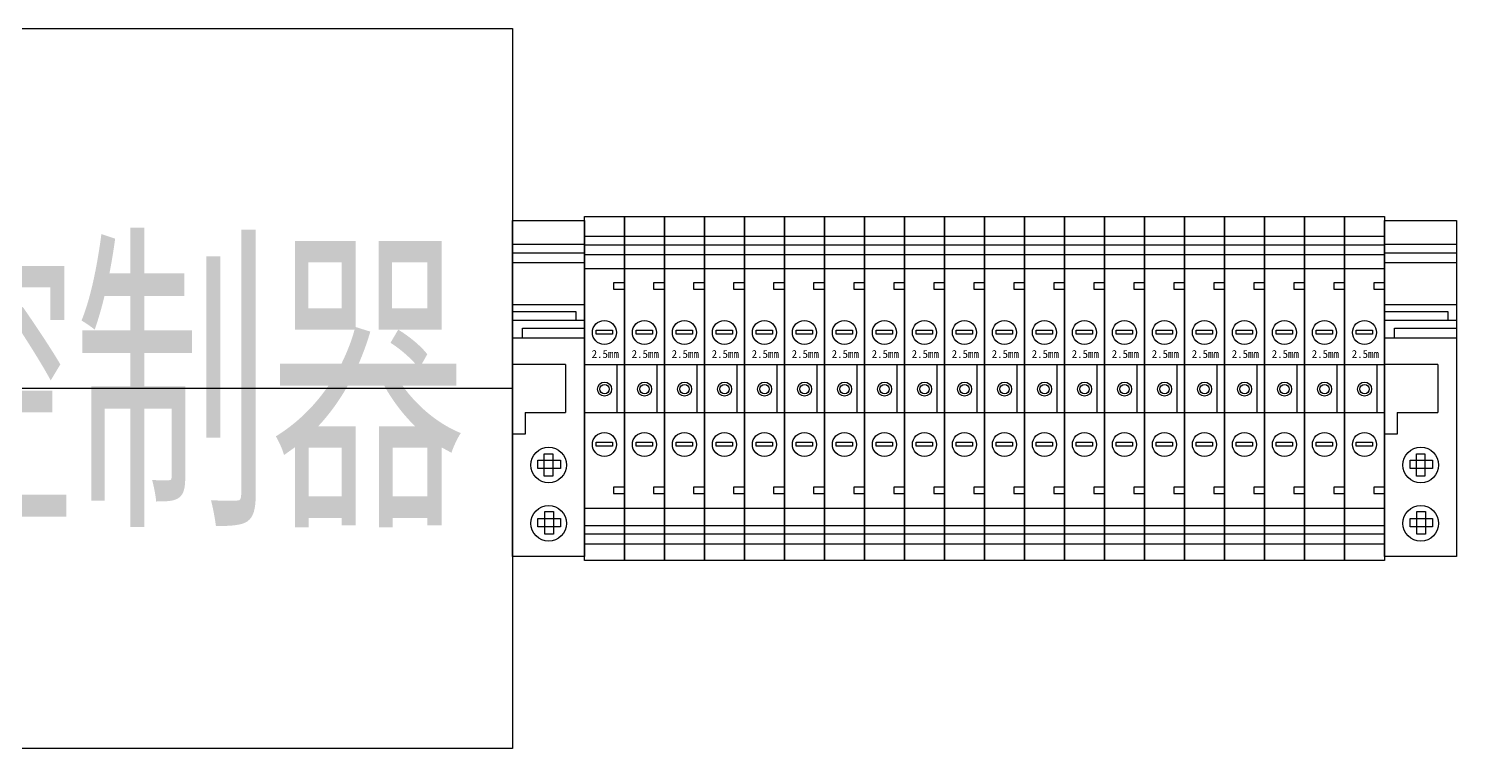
# Model space of a CAD drawing. Extents: x 1639574 to 1640374, y 397700 to 399700.
# Drawn here: x 1639973.7 to 1640152.2, y 398111.8 to 398201.8 of the extents above; entities that cross this region are included whole.
import ezdxf
from ezdxf.enums import TextEntityAlignment as Align

# ---------------------------------------------------------------- set-up
doc = ezdxf.new("R2010")
doc.units = 0
doc.header["$MEASUREMENT"] = 0
doc.layers.add('LY-JS-BJ', color=7, linetype='Continuous')
doc.layers.add('LY-JS-YQJ', color=7, linetype='Continuous')
doc.layers.add('LY-二次控制图', color=7, linetype='Continuous', lineweight=18)
doc.styles.add('宋体', font='', dxfattribs={"width": 0.8, "height": 3.5})
doc.styles.get('宋体').set_extended_font_data('SimSun')

# ---------------------------------------------------------------- blocks, each defined once
blk = doc.blocks.new('A$C182C2388')
at = {"color": 1}
blk.add_line((0, 0), (-130, 0), dxfattribs=at)
at = {"color": 0}
blk.add_lwpolyline([(-130, 45), (0, 45), (0, -45), (-130, -45)], close=True, dxfattribs=at)
at = {"layer": 'LY-JS-BJ', "color": 4, "lineweight": -3, "style": '宋体', "width": 0.6}
blk.add_text('余压控制器', height=30, dxfattribs=at).set_placement((-128.51, 0.91), align=Align.MIDDLE_LEFT)
blk = doc.blocks.new('端子堵头')
at = {"layer": 'LY-JS-YQJ'}
for p, q in [((0, 39.03), (9, 39.03)), ((0, 37.96), (9, 37.96)), ((0, 36.73), (9, 36.73)), ((0, 35), (0, 24)), ((9, 35), (9, 24)), ((9, 34.58), (9, 33.47)), ((0, 31.48), (9, 31.48)), ((7.97, 30.59), (0, 30.59)), ((7.97, 29.53), (7.97, 30.59)), ((0, 29.53), (9, 29.53)), ((1.25, 27.32), (1.25, 28.56)), ((1.25, 28.56), (9, 28.56)), ((0, 27.32), (9, 27.32)), ((6.66, 24), (0, 24)), ((6.66, 24), (6.66, 18)), ((1.59, 18), (1.59, 15.27)), ((1.59, 18), (6.66, 18)), ((1.59, 15.27), (0, 15.27))]:
    blk.add_line(p, q, dxfattribs=at)
for points in [[(0, 42), (9, 42), (9, 0), (0, 0)], [(5.06, 12.84), (5.06, 10.03), (3.99, 10.03), (3.99, 12.84)], [(3.2, 12.05), (6.01, 12.05), (6.01, 10.99), (3.2, 10.99)], [(5.13, 5.6), (5.13, 2.79), (4.06, 2.79), (4.06, 5.6)], [(3.2, 4.76), (6.01, 4.76), (6.01, 3.69), (3.2, 3.69)]]:
    blk.add_lwpolyline(points, close=True, dxfattribs=at)
for centre in [(4.54, 11.43), (4.54, 4.14)]:
    blk.add_circle(centre, 2.23, dxfattribs=at)
blk = doc.blocks.new('UK-2.5 5组')
at = {"layer": 'LY-JS-YQJ'}
for p, q in [((0, 19.03), (5, 19.03)), ((0, 17.96), (5, 17.96)), ((5, 19.03), (10, 19.03)), ((5, 17.96), (10, 17.96)), ((10, 19.03), (15, 19.03)), ((10, 17.96), (15, 17.96)), ((15, 19.03), (20, 19.03)), ((15, 17.96), (20, 17.96)), ((0, 16.73), (5, 16.73)), ((5, 16.73), (10, 16.73)), ((10, 16.73), (15, 16.73)), ((15, 16.73), (20, 16.73)), ((5, 13.21), (3.66, 13.21)), ((3.66, 13.21), (3.66, 12.43)), ((10, 13.21), (8.66, 13.21)), ((8.66, 13.21), (8.66, 12.43)), ((15, 13.21), (13.66, 13.21)), ((13.66, 13.21), (13.66, 12.43)), ((20, 13.21), (18.66, 13.21)), ((18.66, 13.21), (18.66, 12.43)), ((3.66, 12.43), (5, 12.43)), ((5, 12.43), (5, 11.32)), ((8.66, 12.43), (10, 12.43)), ((10, 12.43), (10, 11.32)), ((13.66, 12.43), (15, 12.43)), ((15, 12.43), (15, 11.32)), ((18.66, 12.43), (20, 12.43)), ((0, 3), (5, 3)), ((4.07, 3), (4.07, -3)), ((5, 3), (10, 3)), ((9.07, 3), (9.07, -3)), ((10, 3), (15, 3)), ((14.07, 3), (14.07, -3)), ((15, 3), (20, 3)), ((19.07, 3), (19.07, -3)), ((0, -3), (5, -3)), ((5, -3), (10, -3)), ((10, -3), (15, -3)), ((15, -3), (20, -3)), ((5, -12.33), (3.66, -12.33)), ((3.66, -12.33), (3.66, -13.11)), ((10, -12.33), (8.66, -12.33)), ((8.66, -12.33), (8.66, -13.11)), ((15, -12.33), (13.66, -12.33)), ((13.66, -12.33), (13.66, -13.11)), ((20, -12.33), (18.66, -12.33)), ((18.66, -12.33), (18.66, -13.11)), ((3.66, -13.11), (5, -13.11)), ((8.66, -13.11), (10, -13.11)), ((13.66, -13.11), (15, -13.11)), ((18.66, -13.11), (20, -13.11)), ((0, -17.12), (5, -17.12)), ((5, -17.12), (10, -17.12)), ((10, -17.12), (15, -17.12)), ((15, -17.12), (20, -17.12)), ((0, -18.19), (5, -18.19)), ((0, -19.42), (5, -19.42)), ((5, -18.19), (10, -18.19)), ((5, -19.42), (10, -19.42)), ((10, -18.19), (15, -18.19)), ((10, -19.42), (15, -19.42)), ((15, -18.19), (20, -18.19)), ((15, -19.42), (20, -19.42))]:
    blk.add_line(p, q, dxfattribs=at)
at = {"layer": 'LY-JS-YQJ', "color": 6}
for p, q in [((20, 19.03), (25, 19.03)), ((20, 17.96), (25, 17.96)), ((20, 16.73), (25, 16.73)), ((25, 13.21), (23.66, 13.21)), ((23.66, 13.21), (23.66, 12.43)), ((20, 12.43), (20, 11.32)), ((23.66, 12.43), (25, 12.43)), ((25, 12.43), (25, 11.32)), ((20, 3), (25, 3)), ((24.07, 3), (24.07, -3)), ((20, -3), (25, -3)), ((25, -12.33), (23.66, -12.33)), ((23.66, -12.33), (23.66, -13.11)), ((23.66, -13.11), (25, -13.11)), ((20, -17.12), (25, -17.12)), ((20, -18.19), (25, -18.19)), ((20, -19.42), (25, -19.42))]:
    blk.add_line(p, q, dxfattribs=at)
at = {"layer": 'LY-JS-YQJ'}
for points in [[(0, 21.5), (5, 21.5), (5, -21.5), (0, -21.5)], [(5, 21.5), (10, 21.5), (10, -21.5), (5, -21.5)], [(10, 21.5), (15, 21.5), (15, -21.5), (10, -21.5)], [(15, 21.5), (20, 21.5), (20, -21.5), (15, -21.5)], [(0, 15), (5, 15), (5, -15), (0, -15)], [(5, 15), (10, 15), (10, -15), (5, -15)], [(10, 15), (15, 15), (15, -15), (10, -15)], [(15, 15), (20, 15), (20, -15), (15, -15)], [(1.47, 7.3), (3.53, 7.3), (3.53, 6.79), (1.47, 6.79)], [(6.47, 7.3), (8.53, 7.3), (8.53, 6.79), (6.47, 6.79)], [(11.47, 7.3), (13.53, 7.3), (13.53, 6.79), (11.47, 6.79)], [(16.47, 7.3), (18.53, 7.3), (18.53, 6.79), (16.47, 6.79)], [(1.47, -6.71), (3.53, -6.71), (3.53, -7.23), (1.47, -7.23)], [(6.47, -6.71), (8.53, -6.71), (8.53, -7.23), (6.47, -7.23)], [(11.47, -6.71), (13.53, -6.71), (13.53, -7.23), (11.47, -7.23)], [(16.47, -6.71), (18.53, -6.71), (18.53, -7.23), (16.47, -7.23)]]:
    blk.add_lwpolyline(points, close=True, dxfattribs=at)
at = {"layer": 'LY-JS-YQJ', "color": 6}
for points in [[(20, 21.5), (25, 21.5), (25, -21.5), (20, -21.5)], [(20, 15), (25, 15), (25, -15), (20, -15)], [(21.47, 7.3), (23.53, 7.3), (23.53, 6.79), (21.47, 6.79)], [(21.47, -6.71), (23.53, -6.71), (23.53, -7.23), (21.47, -7.23)]]:
    blk.add_lwpolyline(points, close=True, dxfattribs=at)
at = {"layer": 'LY-JS-YQJ'}
for centre, radius in [((2.5, 7), 1.5), ((7.5, 7), 1.5), ((12.5, 7), 1.5), ((17.5, 7), 1.5), ((2.52, -0.08), 0.879), ((2.52, -0.08), 0.879), ((2.52, -0.08), 0.59), ((7.52, -0.08), 0.879), ((7.52, -0.08), 0.879), ((7.52, -0.08), 0.59), ((12.52, -0.08), 0.879), ((12.52, -0.08), 0.879), ((12.52, -0.08), 0.59), ((17.52, -0.08), 0.879), ((17.52, -0.08), 0.879), ((17.52, -0.08), 0.59), ((2.5, -7), 1.5), ((7.5, -7), 1.5), ((12.5, -7), 1.5), ((17.5, -7), 1.5)]:
    blk.add_circle(centre, radius, dxfattribs=at)
at = {"layer": 'LY-JS-YQJ', "color": 6}
for centre, radius in [((22.5, 7), 1.5), ((22.52, -0.08), 0.879), ((22.52, -0.08), 0.879), ((22.52, -0.08), 0.59), ((22.5, -7), 1.5)]:
    blk.add_circle(centre, radius, dxfattribs=at)
at = {"layer": 'LY-JS-YQJ', "char_height": 1, "width": 2.5692, "attachment_point": 1}
for insert in [(0.91, 4.81), (5.91, 4.81), (10.91, 4.81), (15.91, 4.81)]:
    blk.add_mtext('2.5mm', dxfattribs=dict(at, insert=insert))
at = {"layer": 'LY-JS-YQJ', "color": 6, "insert": (20.91, 4.81), "char_height": 1, "width": 2.5692, "attachment_point": 1}
blk.add_mtext('2.5mm', dxfattribs=at)

msp = doc.modelspace()

# ---------------------------------------------------------------- block references
at = {"color": 6}
msp.add_blockref('A$C182C2388', (1640034.16, 398156.82), dxfattribs=at)
at = {"layer": 'LY-二次控制图', "color": 6, "lineweight": -3}
for name, p in [('端子堵头', (1640034.16, 398135.82)), ('UK-2.5 5组', (1640043.16, 398156.82)), ('UK-2.5 5组', (1640068.16, 398156.82)), ('UK-2.5 5组', (1640093.16, 398156.82)), ('UK-2.5 5组', (1640118.16, 398156.82)), ('端子堵头', (1640143.16, 398135.82))]:
    msp.add_blockref(name, p, dxfattribs=at)

doc.saveas('drawing.dxf')
